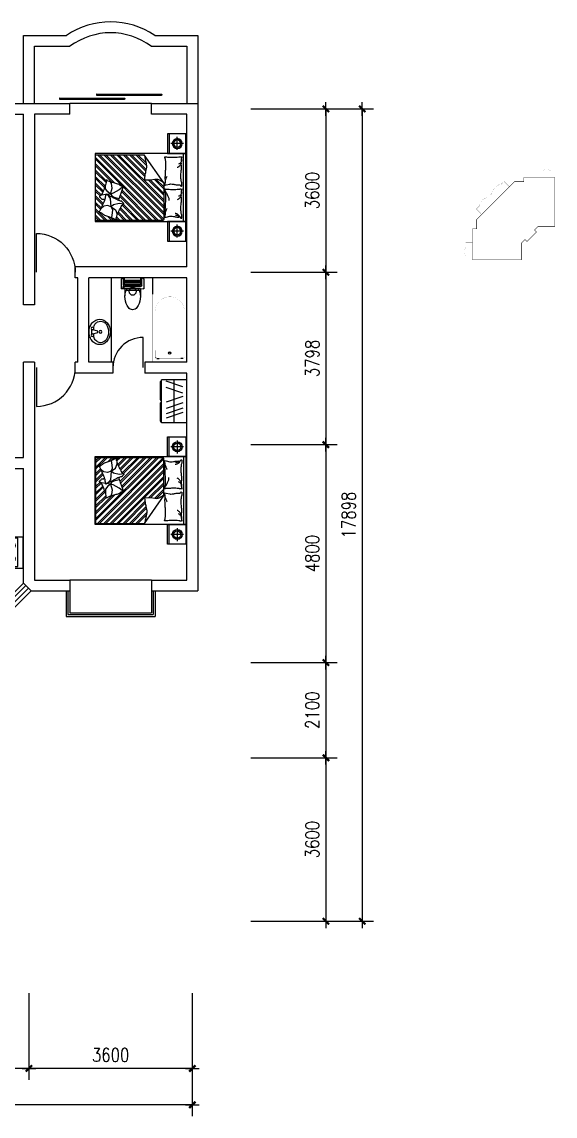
# Model space of a CAD drawing. Header units: millimetres. Extents: x 1118 to 35723, y 564 to 28366.
# Drawn here: x 23976 to 35723, y 564 to 24671 of the extents above; entities that cross this region are included whole.
import ezdxf
from ezdxf.enums import TextEntityAlignment as Align

# ---------------------------------------------------------------- set-up
doc = ezdxf.new("R2010")
doc.units = ezdxf.units.MM
for name, color, linetype in [('AXIS', 3, 'Continuous'), ('GLASS', 5, 'Continuous'), ('JJ', 252, 'Continuous'), ('TOTHER', 7, 'Continuous'), ('WALL', 255, 'Continuous'), ('WINDOW', 2, 'Continuous'), ('WINDOW_TEXT', 7, 'Continuous')]:
    doc.layers.add(name, color=color, linetype=linetype)
doc.styles.add('DIM_FONT', font='SIMPLEX.shx', dxfattribs={"width": 0.8})
doc.styles.add('SIMPLEX', font='SIMPLEX.SHX')
doc.styles.get("Standard").update_dxf_attribs({"font": 'arial.ttf'})
doc.dimstyles.new('DIMN', dxfattribs={"dimtxt": 300, "dimasz": 1, "dimexe": 250, "dimexo": 300, "dimgap": 150, "dimtad": 1, "dimdec": 0, "dimdsep": 46, "dimtxsty": 'DIM_FONT', "dimblk": '_DIMX', "dimcen": 2.5, "dimclrt": 7, "dimadec": 0, "dimazin": 0, "dimtfac": 1, "dimtdec": 0, "dimtix": 1, "dimtmove": 2, "dimatfit": 3, "dimldrblk": '_DIMX', "dimfxl": 1, "dimtolj": 1, "dimtzin": 0, "dimarcsym": 0})

# ---------------------------------------------------------------- blocks, each defined once
blk = doc.blocks.new('_DIMX')
blk.add_line((-150, 0), (150, 0))
at = {"const_width": 50}
blk.add_lwpolyline([(-70, -70), (70, 70)], dxfattribs=at)
blk = doc.blocks.new('*D45')
at = {"layer": 'AXIS', "color": 0, "lineweight": -2, "transparency": 16777216}
for p, q in [((29018, 22755), (31724, 22755)), ((31474, 22754), (31474, 4858)), ((29018, 4857), (31724, 4857))]:
    blk.add_line(p, q, dxfattribs=at)
at = {"layer": 'DEFPOINTS', "color": 0, "transparency": 16777216}
for p in [(28718, 22755), (28718, 4857), (31474, 4857)]:
    blk.add_point(p, dxfattribs=at)
at = {"layer": 'AXIS', "color": 0, "lineweight": -2, "transparency": 16777216}
for p, rotation in [((31474, 22755), 90), ((31474, 4857), 270)]:
    blk.add_blockref('_DIMX', p, dxfattribs=dict(at, rotation=rotation))
at = {"layer": 'AXIS', "color": 7, "transparency": 16777216, "insert": (31174, 13806), "char_height": 300, "attachment_point": 5, "rotation": 90, "style": 'DIM_FONT'}
blk.add_mtext('\\A1;17898', dxfattribs=at)
blk = doc.blocks.new('*D46')
at = {"layer": 'AXIS', "color": 0, "lineweight": -2, "transparency": 16777216}
for p, q in [((29018, 22755), (30924, 22755)), ((30674, 22754), (30674, 19156)), ((29018, 19155), (30924, 19155))]:
    blk.add_line(p, q, dxfattribs=at)
at = {"layer": 'DEFPOINTS', "color": 0, "transparency": 16777216}
for p in [(28718, 22755), (28718, 19155), (30674, 19155)]:
    blk.add_point(p, dxfattribs=at)
at = {"layer": 'AXIS', "color": 0, "lineweight": -2, "transparency": 16777216}
for p, rotation in [((30674, 22755), 90), ((30674, 19155), 270)]:
    blk.add_blockref('_DIMX', p, dxfattribs=dict(at, rotation=rotation))
at = {"layer": 'AXIS', "color": 7, "transparency": 16777216, "insert": (30374, 20955), "char_height": 300, "attachment_point": 5, "rotation": 90, "style": 'DIM_FONT'}
blk.add_mtext('\\A1;3600', dxfattribs=at)
blk = doc.blocks.new('*D47')
at = {"layer": 'AXIS', "color": 0, "lineweight": -2, "transparency": 16777216}
for p, q in [((29018, 19155), (30924, 19155)), ((30674, 19154), (30674, 15358)), ((29018, 15357), (30924, 15357))]:
    blk.add_line(p, q, dxfattribs=at)
at = {"layer": 'DEFPOINTS', "color": 0, "transparency": 16777216}
for p in [(28718, 19155), (28718, 15357), (30674, 15357)]:
    blk.add_point(p, dxfattribs=at)
at = {"layer": 'AXIS', "color": 0, "lineweight": -2, "transparency": 16777216}
for p, rotation in [((30674, 19155), 90), ((30674, 15357), 270)]:
    blk.add_blockref('_DIMX', p, dxfattribs=dict(at, rotation=rotation))
at = {"layer": 'AXIS', "color": 7, "transparency": 16777216, "insert": (30374, 17256), "char_height": 300, "attachment_point": 5, "rotation": 90, "style": 'DIM_FONT'}
blk.add_mtext('\\A1;3798', dxfattribs=at)
blk = doc.blocks.new('*D48')
at = {"layer": 'AXIS', "color": 0, "lineweight": -2, "transparency": 16777216}
for p, q in [((29018, 15357), (30924, 15357)), ((30674, 15356), (30674, 10558)), ((29018, 10557), (30924, 10557))]:
    blk.add_line(p, q, dxfattribs=at)
at = {"layer": 'DEFPOINTS', "color": 0, "transparency": 16777216}
for p in [(28718, 15357), (28718, 10557), (30674, 10557)]:
    blk.add_point(p, dxfattribs=at)
at = {"layer": 'AXIS', "color": 0, "lineweight": -2, "transparency": 16777216}
for p, rotation in [((30674, 15357), 90), ((30674, 10557), 270)]:
    blk.add_blockref('_DIMX', p, dxfattribs=dict(at, rotation=rotation))
at = {"layer": 'AXIS', "color": 7, "transparency": 16777216, "insert": (30374, 12957), "char_height": 300, "attachment_point": 5, "rotation": 90, "style": 'DIM_FONT'}
blk.add_mtext('\\A1;4800', dxfattribs=at)
blk = doc.blocks.new('*D49')
at = {"layer": 'AXIS', "color": 0, "lineweight": -2, "transparency": 16777216}
for p, q in [((29018, 8457), (30924, 8457)), ((30674, 8456), (30674, 4858)), ((29018, 4857), (30924, 4857))]:
    blk.add_line(p, q, dxfattribs=at)
at = {"layer": 'DEFPOINTS', "color": 0, "transparency": 16777216}
for p in [(28718, 8457), (28718, 4857), (30674, 4857)]:
    blk.add_point(p, dxfattribs=at)
at = {"layer": 'AXIS', "color": 0, "lineweight": -2, "transparency": 16777216}
for p, rotation in [((30674, 8457), 90), ((30674, 4857), 270)]:
    blk.add_blockref('_DIMX', p, dxfattribs=dict(at, rotation=rotation))
at = {"layer": 'AXIS', "color": 7, "transparency": 16777216, "insert": (30374, 6657), "char_height": 300, "attachment_point": 5, "rotation": 90, "style": 'DIM_FONT'}
blk.add_mtext('\\A1;3600', dxfattribs=at)
blk = doc.blocks.new('*D50')
at = {"layer": 'AXIS', "color": 0, "lineweight": -2, "transparency": 16777216}
for p, q in [((29018, 10557), (30924, 10557)), ((30674, 10556), (30674, 8458)), ((29018, 8457), (30924, 8457))]:
    blk.add_line(p, q, dxfattribs=at)
at = {"layer": 'DEFPOINTS', "color": 0, "transparency": 16777216}
for p in [(28718, 10557), (28718, 8457), (30674, 8457)]:
    blk.add_point(p, dxfattribs=at)
at = {"layer": 'AXIS', "color": 0, "lineweight": -2, "transparency": 16777216}
for p, rotation in [((30674, 10557), 90), ((30674, 8457), 270)]:
    blk.add_blockref('_DIMX', p, dxfattribs=dict(at, rotation=rotation))
at = {"layer": 'AXIS', "color": 7, "transparency": 16777216, "insert": (30374, 9507), "char_height": 300, "attachment_point": 5, "rotation": 90, "style": 'DIM_FONT'}
blk.add_mtext('\\A1;2100', dxfattribs=at)
blk = doc.blocks.new('*D51')
at = {"layer": 'AXIS', "color": 0, "lineweight": -2, "transparency": 16777216}
for p, q in [((9833, 3271), (9833, 564)), ((27731, 3271), (27731, 564)), ((27730, 814), (9834, 814))]:
    blk.add_line(p, q, dxfattribs=at)
at = {"layer": 'DEFPOINTS', "color": 0, "transparency": 16777216}
for p in [(9833, 3571), (27731, 3571), (9833, 814)]:
    blk.add_point(p, dxfattribs=at)
at = {"layer": 'AXIS', "color": 0, "lineweight": -2, "transparency": 16777216, "rotation": 180}
blk.add_blockref('_DIMX', (9833, 814), dxfattribs=at)
at = {"layer": 'AXIS', "color": 0, "lineweight": -2, "transparency": 16777216}
blk.add_blockref('_DIMX', (27731, 814), dxfattribs=at)
at = {"layer": 'AXIS', "color": 7, "transparency": 16777216, "insert": (18782, 1114), "char_height": 300, "attachment_point": 5, "style": 'DIM_FONT'}
blk.add_mtext('\\A1;17898', dxfattribs=at)
blk = doc.blocks.new('*D53')
at = {"layer": 'AXIS', "color": 0, "lineweight": -2, "transparency": 16777216}
for p, q in [((20333, 3271), (20333, 1364)), ((24131, 3271), (24131, 1364)), ((24130, 1614), (20334, 1614))]:
    blk.add_line(p, q, dxfattribs=at)
at = {"layer": 'DEFPOINTS', "color": 0, "transparency": 16777216}
for p in [(20333, 3571), (24131, 3571), (20333, 1614)]:
    blk.add_point(p, dxfattribs=at)
at = {"layer": 'AXIS', "color": 0, "lineweight": -2, "transparency": 16777216, "rotation": 180}
blk.add_blockref('_DIMX', (20333, 1614), dxfattribs=at)
at = {"layer": 'AXIS', "color": 0, "lineweight": -2, "transparency": 16777216}
blk.add_blockref('_DIMX', (24131, 1614), dxfattribs=at)
at = {"layer": 'AXIS', "color": 7, "transparency": 16777216, "insert": (22232, 1914), "char_height": 300, "attachment_point": 5, "style": 'DIM_FONT'}
blk.add_mtext('\\A1;3798', dxfattribs=at)
blk = doc.blocks.new('*D56')
at = {"layer": 'AXIS', "color": 0, "lineweight": -2, "transparency": 16777216}
for p, q in [((24131, 3271), (24131, 1364)), ((27731, 3271), (27731, 1364)), ((27730, 1614), (24132, 1614))]:
    blk.add_line(p, q, dxfattribs=at)
at = {"layer": 'DEFPOINTS', "color": 0, "transparency": 16777216}
for p in [(24131, 3571), (27731, 3571), (24131, 1614)]:
    blk.add_point(p, dxfattribs=at)
at = {"layer": 'AXIS', "color": 0, "lineweight": -2, "transparency": 16777216, "rotation": 180}
blk.add_blockref('_DIMX', (24131, 1614), dxfattribs=at)
at = {"layer": 'AXIS', "color": 0, "lineweight": -2, "transparency": 16777216}
blk.add_blockref('_DIMX', (27731, 1614), dxfattribs=at)
at = {"layer": 'AXIS', "color": 7, "transparency": 16777216, "insert": (25931, 1914), "char_height": 300, "attachment_point": 5, "style": 'DIM_FONT'}
blk.add_mtext('\\A1;3600', dxfattribs=at)
blk = doc.blocks.new('_WBLK')
for p, q in [((-0.5, 0.5), (0.5, 0.5)), ((0.5, 0.167), (-0.5, 0.167)), ((0.5, -0.167), (-0.5, -0.167)), ((-0.5, -0.5), (0.5, -0.5))]:
    blk.add_line(p, q)
at = {"layer": 'WINDOW_TEXT', "style": 'SIMPLEX', "flags": 9}
blk.add_attdef('A', text='', height=1, dxfattribs=at).set_placement((0, 1.5), align=Align.MIDDLE)
blk = doc.blocks.new('_E22XDX')
at = {"layer": 'JJ'}
for p, q in [((-37, -105), (-107, -105)), ((44, -61), (-44, -61)), ((-15, -194), (-44, -76)), ((15, -194), (-15, -194)), ((44, -76), (15, -194)), ((107, -105), (37, -105))]:
    blk.add_line(p, q, dxfattribs=at)
for centre in [(-74, -76), (0, -253), (74, -76)]:
    blk.add_circle(centre, 29.6, dxfattribs=at)
for centre, radius, start, end in [((0, -333), 333, 70.8303, 109.1697), ((-82, -235), 198, 153.7322, 206.2678), ((-42, -254), 242, 130.0063, 153.7322), ((-102, -253), 135, 151.0888, 208.9112), ((-53, -280), 191, 126.8699, 151.0888), ((-17, -285), 282, 109.1697, 130.0063), ((-21, -323), 244, 123.9045, 126.8699), ((-107, -194), 88.7, 90, 123.9045), ((107, -194), 88.7, 57.7402, 90), ((17, -285), 282, 49.9937, 70.8303), ((53, -280), 191, 28.9112, 57.7402), ((42, -254), 242, 26.2678, 49.9937), ((102, -253), 135, 331.0888, 28.9112), ((82, -235), 198, 333.7322, 26.2678), ((-42, -216), 242, 206.2678, 229.9937), ((-53, -226), 191, 208.9112, 233.1301), ((-17, -185), 282, 229.9937, 250.8303), ((-21, -183), 244, 233.1301, 252.7421), ((0, -137), 333, 250.8303, 289.1697), ((0, -116), 314, 252.7421, 287.2579), ((21, -183), 244, 287.2579, 306.8699), ((17, -185), 282, 289.1697, 310.0063), ((53, -226), 191, 306.8699, 331.0888), ((42, -216), 242, 310.0063, 333.7322)]:
    blk.add_arc(centre, radius, start, end, dxfattribs=at)
at = {"style": 'DIM_FONT', "width": 0.7, "flags": 9}
for tag in ['XSIZE', 'YSIZE']:
    blk.add_attdef(tag, (0, 0), '', height=0.5, dxfattribs=at)
blk = doc.blocks.new('_DBLK')
blk.add_line((-0.45, 0), (-0.45, -0.95))
blk.add_arc((-0.45, 0), 0.95, 270, 0)
at = {"layer": 'WINDOW_TEXT', "style": 'SIMPLEX', "flags": 9}
blk.add_attdef('A', text='', height=1, dxfattribs=at).set_placement((0, 1.5), align=Align.MIDDLE)
blk = doc.blocks.new('_E63QWD')
for p, q in [((307, 151), (-315, 151)), ((-315, 151), (-315, -191)), ((307, -191), (307, 151)), ((-315, -136), (307, -136)), ((-315, -191), (307, -191)), ((-283, -158), (-283, -169)), ((-272, -167), (-272, -184)), ((-208, -167), (-272, -167)), ((-272, -184), (-208, -184)), ((-208, -184), (-208, -167)), ((-191, -159), (-191, -169)), ((190, -158), (190, -169)), ((265, -167), (201, -167)), ((201, -167), (201, -184)), ((201, -184), (265, -184)), ((265, -184), (265, -167)), ((282, -159), (282, -169))]:
    blk.add_line(p, q)
for points in [[(-191, -159, 0.259034), (-193, -155, 0.076276), (-204, -151, 0.036515), (-218, -148, 0.026615), (-237, -147, 0.026615), (-256, -148, 0.036515), (-269, -151, 0.076276), (-281, -155, 0.259034), (-283, -159, 0.078462), (-282, -160, 0.056762)], [(-191, -169, 0.259034), (-193, -166, 0.076276), (-204, -161, 0.036515), (-218, -159, 0.026615), (-237, -158, 0.026615), (-256, -159, 0.036515), (-269, -161, 0.076276), (-281, -166, 0.259034), (-283, -169, 0.259034), (-281, -173, 0.056762), (-272, -177, 0.036515)], [(-208, -179, 0.008736), (-204, -178, 0.076276), (-193, -173, 0.259034), (-191, -169, 0.259034)], [(282, -159, 0.259034), (280, -155, 0.076276), (269, -151, 0.036515), (255, -148, 0.026615), (236, -147, 0.026615), (217, -148, 0.036515), (204, -151, 0.076276), (192, -155, 0.259034), (190, -159, 0.078462), (191, -160, 0.056762)], [(282, -169, 0.259034), (280, -166, 0.076276), (269, -161, 0.036515), (255, -159, 0.026615), (236, -158, 0.026615), (217, -159, 0.036515), (204, -161, 0.076276), (192, -166, 0.259034), (190, -169, 0.259034), (192, -173, 0.056762), (201, -177, 0.036515)], [(265, -179, 0.008736), (269, -178, 0.076276), (280, -173, 0.259034), (282, -169, 0.259034)]]:
    blk.add_lwpolyline(points, format="xyb")
at = {"layer": 'TOTHER', "linetype": 'Continuous'}
for p, q in [((-342, -236), (-342, 264)), ((-342, 264), (358, 264)), ((358, 264), (358, -236)), ((358, -236), (-342, -236))]:
    blk.add_line(p, q, dxfattribs=at)
for centre, radius in [((-150, 6), 82.5), ((-150, 6), 31.6), ((142, 6), 82.5), ((142, 6), 31.6)]:
    blk.add_circle(centre, radius, dxfattribs=at)
at = {"width": 0.8, "flags": 9}
for tag in ['XSIZE', 'YSIZE']:
    blk.add_attdef(tag, (0, 0), '', height=0.5, dxfattribs=at)
blk = doc.blocks.new('M_E4')
for p, q in [((670, -80), (670, -137)), ((670, -86), (670, -97)), ((670, -663), (670, -614))]:
    blk.add_line(p, q)
at = {"const_width": 1.5}
for points in [[(-750, -750), (-750, 0)], [(-750, 0), (750, 0)], [(750, 0), (750, -750)], [(608, -56), (640, -56)], [(670, -90), (670, -656)], [(670, -663), (670, -655)], [(750, -750), (-750, -750)]]:
    blk.add_lwpolyline(points, dxfattribs=at)
for points in [[(-399, -56, 0.930688), (-388, -693, 0.930688)], [(670, -86, 0.414214), (640, -56, 0.414214)], [(670, -90, 0.041784), (670, -85, 0.412615)], [(640, -693, 0.414214), (670, -663, 0.414214)]]:
    blk.add_lwpolyline(points, format="xyb", dxfattribs=at)
at = {"const_width": 1.5, "flags": 128}
for points in [[(-399, -56), (608, -56)], [(-399, -694), (645, -692)]]:
    blk.add_lwpolyline(points, dxfattribs=at)
for radius in [25, 23]:
    blk.add_circle((550, -381), radius)
blk.add_arc((640, -663), 30, 270, 280.176)
at = {"width": 0.8, "flags": 9}
for tag in ['XSIZE', 'YSIZE']:
    blk.add_attdef(tag, (0, 0), '', height=0.5, dxfattribs=at)
blk = doc.blocks.new('_C4WAM')
at = {"color": 2}
for p, q in [((-219, -210), (-219, 193)), ((-219, 193), (213, 193)), ((-138, 2), (144, 2)), ((-111, 2), (-80, 2)), ((-75, 31), (-102, 45)), ((-56, 60), (-76, 82)), ((-31, 76), (-43, 104)), ((0, 138), (0, -138)), ((0, 82), (0, 112)), ((30, 76), (41, 103)), ((54, 60), (76, 79)), ((72, 33), (99, 46)), ((213, 193), (213, -210)), ((213, -178), (-219, -178)), ((213, -210), (-219, -210)), ((-70, -35), (-97, -50)), ((-49, -59), (-70, -82)), ((-23, -72), (-35, -102)), ((32, -68), (48, -95)), ((59, -48), (82, -68)), ((73, -23), (101, -34))]:
    blk.add_line(p, q, dxfattribs=at)
for centre, radius in [((-2, 3), 109), ((-1, 3), 78.7)]:
    blk.add_circle(centre, radius, dxfattribs=at)
at = {"style": 'DIM_FONT', "width": 0.8, "flags": 9}
for tag in ['XSIZE', 'YSIZE']:
    blk.add_attdef(tag, (0, 0), '', height=0.5, dxfattribs=at)
blk = doc.blocks.new('_R44UEP')
at = {"layer": 'JJ', "color": 8}
for p, q in [((52, -750), (52, 750)), ((1906, 722), (489, -696)), ((1807, 722), (489, -597)), ((1665, 722), (489, -455)), ((1764, 722), (489, -554)), ((1623, 722), (489, -413)), ((1524, 722), (489, -314)), ((1482, 722), (489, -272)), ((489, 103), (916, 722)), ((1948, 722), (510, -717)), ((1988, 662), (602, -724)), ((1988, 620), (644, -724)), ((1100, 722), (859, 480)), ((1057, 722), (869, 533)), ((1199, 722), (872, 395)), ((1241, 722), (880, 360)), ((1340, 722), (895, 276)), ((1383, 722), (901, 240)), ((1968, 722), (916, 722)), ((1988, 521), (1563, 96)), ((1988, -704), (1988, 702)), ((1988, 478), (1621, 111)), ((1988, 379), (1758, 149)), ((1988, 337), (1759, 108)), ((655, 178), (489, 11)), ((694, 175), (489, -31)), ((824, 163), (489, -173)), ((781, 162), (489, -130)), ((489, 103), (489, -704)), ((1368, 28), (1472, -52)), ((1626, -16), (1640, 87)), ((1640, 87), (1660, 123)), ((1769, -30), (1769, 63)), ((1988, 238), (1779, 29)), ((1988, 195), (1790, -2)), ((1988, 96), (1820, -72)), ((1988, 54), (1833, -101)), ((1406, -61), (743, -724)), ((1417, -92), (785, -724)), ((1443, -166), (884, -724)), ((1454, -197), (927, -724)), ((1559, -222), (1470, -241)), ((1472, -52), (1603, -127)), ((1617, -202), (1559, -222)), ((1603, -127), (1658, -145)), ((1658, -145), (1617, -202)), ((1658, -145), (1626, -16)), ((1645, -426), (1664, -240)), ((1658, -145), (1721, -95)), ((1658, -145), (1752, -156)), ((1664, -240), (1700, -190)), ((1700, -190), (1709, -178)), ((1721, -95), (1769, -30)), ((1767, -158), (1861, -170)), ((1988, -186), (1821, -353)), ((1988, -229), (1834, -383)), ((1988, -45), (1862, -171)), ((1988, -87), (1889, -186)), ((1373, -377), (1026, -724)), ((1405, -388), (1068, -724)), ((1440, -452), (1167, -724)), ((1454, -480), (1210, -724)), ((1368, -369), (1471, -355)), ((1477, -273), (1452, -298)), ((1471, -355), (1593, -381)), ((1645, -426), (1552, -495)), ((1593, -381), (1645, -426)), ((1645, -426), (1618, -493)), ((1645, -426), (1728, -395)), ((1728, -395), (1810, -415)), ((1988, -469), (1733, -724)), ((1816, -259), (1793, -282)), ((1810, -415), (1873, -469)), ((1988, -328), (1865, -451)), ((1988, -370), (1878, -480)), ((1488, -545), (1309, -724)), ((1502, -574), (1351, -724)), ((1528, -646), (1450, -724)), ((1534, -683), (1492, -724)), ((1552, -495), (1514, -589)), ((1514, -589), (1518, -613)), ((1657, -658), (1591, -724)), ((1618, -493), (1621, -562)), ((1621, -562), (1638, -660)), ((1722, -636), (1634, -724)), ((1638, -660), (1645, -663)), ((1988, -512), (1775, -724)), ((1988, -611), (1874, -724)), ((1988, -653), (1917, -724)), ((509, -724), (1968, -724)), ((879, -750), (879, -753))]:
    blk.add_line(p, q, dxfattribs=at)
blk.add_lwpolyline([(2000, -750), (0, -750), (0, 750), (2000, 750)], close=True, dxfattribs=at)
for points in [[(127, 60, -0.263368), (108, 32, -0.494818), (89, 41, -0.049225), (88, 59, -0.036831), (89, 83, -0.031893), (97, 121, 0.035782), (104, 155, 0.032941), (110, 244, 0.026564), (104, 356, 0.017905), (99, 393, -0.033397), (97, 413, -0.03204), (97, 450, 0.018442), (101, 515, 0.010837), (100, 579, 0.014624), (97, 627, 0.111249), (89, 650, -0.153708), (86, 667, -0.076444), (87, 674, -0.215512), (89, 676, -0.585858), (92, 673, 0.363489), (95, 669, 0.191716), (106, 669, -0.129675), (123, 671, -0.01735), (140, 668, 0.019326), (155, 665, 0.018818), (223, 658, 0.021828), (283, 657, 0.006204), (316, 659, 0.001963), (423, 665, 0.028341), (459, 669, -0.117014), (468, 669, -0.36606), (469, 667, -0.03973), (466, 654, -0.048309), (461, 640, 0.062981), (457, 629, 0.04058), (454, 606, 0.014345), (451, 539, 0.005484), (452, 414, 0.007153), (455, 317, 0.008762), (458, 275, -0.008153), (461, 229, -0.06251), (456, 172, 0.078669), (454, 127, 0.047825), (459, 104, -0.034494), (466, 73, -0.023571), (469, 48, -0.510228), (468, 47), (438, 55), (356, 75, 0.073041), (336, 77, 0.023305), (275, 71, 0.018299), (252, 67, -0.01097), (214, 60, -0.042281), (180, 57, -0.027201), (126, 60)], [(95, 616, 0.088153), (98, 582, 0.088153), (114, 550, 0.077547), (135, 529, 0.077547), (162, 515)], [(101, 534, 0.027842), (111, 510, 0.048685), (119, 498, 0.023666), (144, 470, 0.031223), (164, 451, 0.046801), (172, 446, 0.023191), (189, 438)], [(912, 164, 0.007867), (894, 282, 0.009508), (876, 378, 0.006616), (862, 443, -0.023828), (858, 462, -0.080713), (859, 480, -0.009591), (891, 633, -0.013133), (899, 666, -0.007859), (916, 722)], [(454, 151, 0.009729), (445, 178, 0.009729), (435, 205, 0.007971), (426, 227, 0.007971), (416, 248)], [(489, 103, -0.085272), (599, 167, -0.124044), (686, 176), (782, 162), (912, 164)], [(1480, -286, 0.025626), (1478, -274, 0.0108), (1436, -145, 0.00456), (1405, -58, 0.01125), (1391, -23, 0.069394), (1380, -4, -0.079756), (1371, 13, -0.106399), (1368, 28, -0.328642), (1372, 32, -0.299547), (1378, 29, 0.189917), (1387, 24, 0.033518), (1397, 23, 0.075627), (1402, 23, 0.053489), (1410, 26, 0.017838), (1432, 38, 0.038394), (1456, 55, -0.059529), (1472, 66, -0.035943), (1498, 76, -0.011245), (1585, 102, -0.006203), (1624, 112, 0.010783), (1647, 118, 0.019485), (1660, 123, 0.005062), (1710, 142, 0.101392), (1736, 159, -0.223768), (1749, 164, -0.25558), (1754, 161, -0.081563), (1759, 145, -0.071805), (1759, 128, 0.069985), (1759, 111, 0.03546), (1772, 51, 0.029432), (1797, -18, 0.001554), (1811, -51, -0.00152), (1826, -85, -0.004735), (1840, -121, 0.00382), (1859, -164, 0.296001), (1891, -186, -0.649774), (1900, -208, -0.02319), (1895, -212, 0.0288), (1892, -216, 0.005727), (1886, -223, -0.004358), (1878, -231, -0.027528), (1861, -248, -0.046214), (1850, -257, -0.194121), (1833, -260, 0.133719), (1809, -261, 0.005779), (1787, -268, 0.008882)], [(127, -649, -0.263368), (108, -677, -0.494818), (89, -668, -0.049225), (88, -650, -0.036831), (89, -626, -0.031893), (97, -589, 0.035782), (104, -555, 0.032941), (110, -465, 0.026564), (104, -354, 0.017905), (99, -316, -0.033397), (97, -296, -0.03204), (97, -259, 0.018442), (101, -195, 0.010837), (100, -130, 0.014624), (97, -82, 0.111249), (89, -59, -0.153708), (86, -42, -0.076444), (87, -35, -0.215512), (89, -33, -0.585858), (92, -36, 0.363489), (95, -41, 0.191716), (106, -41, -0.129675), (123, -39, -0.01735), (140, -42, 0.019326), (155, -44, 0.018818), (223, -51, 0.021828), (283, -52, 0.006204), (316, -50, 0.001963), (423, -44, 0.028341), (459, -40, -0.117014), (468, -41, -0.36606), (469, -42, -0.03973), (466, -56, -0.048309), (461, -69, 0.062981), (457, -80, 0.04058), (454, -103, 0.014345), (451, -170, 0.005484), (452, -296, 0.007153), (455, -392, 0.008762), (458, -434, -0.008153), (461, -480, -0.06251), (456, -537, 0.078669), (454, -583, 0.047825), (459, -605, -0.034494), (466, -636, -0.023571), (469, -661, -0.510228), (468, -662), (438, -655), (356, -634, 0.073041), (336, -632, 0.023305), (275, -638, 0.018299), (252, -642, -0.01097), (214, -649, -0.042281), (180, -652, -0.027201), (126, -649)], [(95, -93, 0.088153), (98, -128, 0.088153), (114, -159, 0.077547), (135, -181, 0.077547), (162, -195)], [(101, -175, 0.027842), (111, -199, 0.048685), (119, -211, 0.023666), (144, -239, 0.031223), (164, -258, 0.046801), (172, -264, 0.023191), (189, -272)], [(455, -89, 0.016108), (429, -128, 0.024599), (414, -155, 0.009477), (391, -204, 0.015937), (378, -234, 0.072521), (375, -250, 0.033339), (375, -287)], [(454, -559, 0.009729), (445, -531, 0.009729), (435, -504, 0.007971), (426, -483, 0.007971), (416, -461)], [(127, -649, -0.077379), (152, -614, -0.077379), (187, -589, -0.047525), (211, -579, -0.047525), (238, -574)], [(143, -651, -0.05369), (156, -636, -0.070312), (168, -628, -0.015448), (177, -625, -0.013244), (187, -621, -0.082127), (205, -618, -0.064164), (228, -621)]]:
    blk.add_lwpolyline(points, format="xyb", dxfattribs=at)
blk.add_lwpolyline([(1583, -692, 0.101392), (1559, -710, -0.223768), (1546, -716, -0.25558), (1541, -714, -0.081563), (1535, -698, -0.071805), (1534, -681, 0.069985), (1532, -664, 0.03546), (1515, -605, 0.029432), (1485, -539, 0.001554), (1468, -506, -0.00152), (1451, -474, -0.004735), (1433, -439, 0.00382), (1412, -397, 0.296001), (1378, -378, -0.649774), (1367, -357, -0.02319), (1372, -352, 0.0288), (1375, -348, 0.005727), (1380, -341, -0.004358), (1387, -332, -0.027528), (1403, -314, -0.046214), (1414, -305, -0.194121), (1430, -300, 0.133719), (1454, -297, 0.011505), (1496, -279, 0.008882), (1550, -253, 0.012426), (1618, -215, -0.033612), (1644, -203), (1701, -180), (1744, -162, 0.224341), (1757, -147, -0.722772), (1766, -147, -0.103513), (1767, -151, 0.053465), (1767, -158, 0.030109), (1772, -181, -0.031436), (1776, -203, -0.05324), (1776, -218, 0.05518), (1777, -233, 0.056271), (1783, -258, 0.0108), (1835, -384, 0.00456), (1873, -469, 0.01125), (1889, -503, 0.069394), (1902, -521, -0.079756), (1912, -537, -0.106399), (1915, -551, -0.328642), (1912, -555, -0.299547), (1906, -554, 0.189917), (1896, -549, 0.033518), (1886, -548, 0.075627), (1882, -549, 0.053489), (1874, -553, 0.017838), (1853, -566, 0.038394), (1830, -585, -0.059529), (1815, -597, -0.035943), (1790, -610, -0.011245), (1705, -642, -0.006203), (1667, -655, 0.010783), (1645, -663, 0.019485), (1632, -668, 0.005062)], format="xyb", close=True, dxfattribs=at)
for centre, start, end in [((1968, 702), 0, 90), ((509, -704), 180, 270), ((741, -704), 270, 0), ((1968, -704), 270, 0)]:
    blk.add_arc(centre, 20, start, end, dxfattribs=at)
at = {"layer": 'JJ', "color": 8, "rotation": 90}
for p in [(193, 969), (193, -963)]:
    blk.add_blockref('_C4WAM', p, dxfattribs=at)
at = {"color": 8, "style": 'DIM_FONT', "width": 0.8, "flags": 9}
for tag in ['XSIZE', 'YSIZE']:
    blk.add_attdef(tag, (0, 0), '', height=0.5, dxfattribs=at)
blk = doc.blocks.new('_C150OTQ')
at = {"layer": 'GLASS'}
for p, q in [((0, 560), (-950, 560)), ((-950, 0), (-950, 560)), ((-510, 580), (-910, 580)), ((-40, 580), (-440, 580)), ((0, 0), (0, 560)), ((0, 277), (-950, 277)), ((-794, 93), (-919, 457)), ((-653, 93), (-778, 457)), ((-583, 93), (-458, 457)), ((-442, 93), (-316, 457)), ((-326, 91), (-200, 455)), ((-233, 93), (-108, 457)), ((0, 0), (-950, 0))]:
    blk.add_line(p, q, dxfattribs=at)
for centre, start, end in [((-910, 560), 90, 180), ((-510, 560), 0, 90), ((-440, 560), 90, 180), ((-40, 560), 0, 90)]:
    blk.add_arc(centre, 20, start, end, dxfattribs=at)
at = {"style": 'DIM_FONT', "width": 0.7, "flags": 9}
for tag in ['XSIZE', 'YSIZE']:
    blk.add_attdef(tag, (0, 0), '', height=0.5, dxfattribs=at)
blk = doc.blocks.new('_E21XNX')
at = {"layer": 'JJ'}
for p, q in [((-170, 234), (-170, 395)), ((-144, 270), (144, 270)), ((-140, 260), (140, 260)), ((170, 234), (170, 395)), ((-250, 30), (-250, 232)), ((220, 0), (-220, 0)), ((-200, 160), (-200, 0)), ((-180, 144), (-180, 0)), ((-180, 144), (180, 144)), ((-180, 134), (180, 134)), ((-180, 103), (180, 103)), ((-180, 51), (180, 51)), ((-179, 62), (179, 62)), ((-170, 190), (170, 190)), ((-155, 170), (155, 170)), ((-140, 92), (140, 92)), ((180, 144), (180, 0)), ((200, 160), (200, 0)), ((250, 233), (250, 30))]:
    blk.add_line(p, q, dxfattribs=at)
for centre, radius in [((0, 294), 81.2), ((-200, 211), 18.5), ((-200, 211), 12.5)]:
    blk.add_circle(centre, radius, dxfattribs=at)
for centre, radius, start, end in [((227, 413), 398, 143.3619, 202.5495), ((0, 590), 110, 33.4509, 146.5491), ((-227, 413), 398, 337.4505, 36.6381), ((-234, 219), 20.2, 78.067, 140.9933), ((-220, 30), 30, 180, 270), ((1, 2541), 2314, 264.1479, 269.9714), ((-170, 160), 30, 89.9995, 180), ((-155, 145), 25, 90, 180), ((-140, 52), 50, 90, 143.1301), ((-140, 52), 40, 90, 180), ((-1, 2541), 2314, 270.0286, 275.8521), ((140, 52), 50, 36.8699, 90), ((140, 52), 40, 360, 90), ((155, 145), 25, 0, 90), ((170, 160), 30, 0, 90.002), ((220, 30), 30, 270, 0), ((235, 219), 20.2, 41.8851, 101.933)]:
    blk.add_arc(centre, radius, start, end, dxfattribs=at)
at = {"style": 'DIM_FONT', "width": 0.7, "flags": 9}
for tag in ['XSIZE', 'YSIZE']:
    blk.add_attdef(tag, (0, 0), '', height=0.5, dxfattribs=at)
blk = doc.blocks.new('M_A14NPV')
for points in [[(0.18, 0.178), (0.177, 0.16), (-0.617, 0.16), (-0.617, 0.181)], [(0.632, 0.226), (0.629, 0.208), (-0.164, 0.208), (-0.164, 0.229)]]:
    blk.add_lwpolyline(points, close=True)

msp = doc.modelspace()

# ---------------------------------------------------------------- linework, layer by layer
for points, const_width in [([(33904.2, 19427.8), (34978.2, 19427.8), (34978.2, 19795.2), (35060.4, 19877.4), (35102.8, 19835), (35310.7, 20042.9), (35268.4, 20085.4), (35351.1, 20167.6), (35717.9, 20167.6), (35717.9, 21241.6), (35033.9, 21241.6), (35033.9, 21151.8), (34830, 21151.8), (33994, 20315.8), (33994, 20111.8), (33904.2, 20111.8), (33904.2, 19427.8)], 10), ([(35102.8, 19835), (35310.7, 20042.9), (34897.8, 20455.9), (34689.9, 20248), (35102.8, 19835)], 2)]:
    msp.add_lwpolyline(points, close=True, dxfattribs=dict(const_width=const_width))
at = {"const_width": 2}
for points in [[(35717.9, 21241.6), (35717.9, 21391.6), (35623.1, 21391.6, 0.2573314), (35428.8, 21391.6), (35333.9, 21391.6), (35333.9, 21241.6)], [(34717.5, 21039.3), (34599.3, 21157.5), (34532.3, 21095, 0.3352632), (34346.8, 20905.9), (34301.3, 20863.8), (34420.5, 20742.2)], [(34403.5, 20725.3), (34285.3, 20843.5), (34239.8, 20798.9, 0.3380273), (34054.8, 20616.3), (33987.2, 20549.8), (34106.5, 20428.2)], [(33904.2, 19811.8), (33754.2, 19811.8), (33754.2, 19717, 0.2573314), (33754.2, 19522.6), (33754.2, 19427.8), (33904.2, 19427.8)]]:
    msp.add_lwpolyline(points, format="xyb", dxfattribs=at)
at = {"layer": 'JJ'}
for p, q in [((25951.3, 17174.8), (25951.3, 19034.8)), ((26861.3, 18674.8), (26861.3, 19034.8))]:
    msp.add_line(p, q, dxfattribs=at)
at = {"layer": 'WALL'}
for p, q in [((23536.3, 22874.8), (25031.3, 22874.8)), ((25031.3, 22634.8), (25031.3, 22874.8)), ((26831.3, 22874.8), (27851.3, 22874.8)), ((26831.3, 22634.8), (26831.3, 22874.8)), ((27851.3, 22874.8), (27851.3, 12134.8)), ((23536.3, 22634.8), (24011.3, 22634.8)), ((24011.3, 18434.8), (24011.3, 22634.8)), ((24251.3, 22634.8), (24251.3, 18434.8)), ((25031.3, 22634.8), (24251.3, 22634.8)), ((27611.3, 22634.8), (26831.3, 22634.8)), ((27611.3, 19274.8), (27611.3, 22634.8)), ((25151.3, 19034.8), (25151.3, 19274.8)), ((27611.3, 19274.8), (25151.3, 19274.8)), ((25211.3, 19034.8), (25151.3, 19034.8)), ((25211.3, 17174.8), (25211.3, 19034.8)), ((27611.3, 19034.8), (25451.3, 19034.8)), ((25451.3, 17174.8), (25451.3, 19034.8)), ((27611.3, 17174.8), (27611.3, 19034.8)), ((24251.3, 18434.8), (24011.3, 18434.8)), ((24011.3, 15074.8), (24011.3, 17174.8)), ((24251.3, 17174.8), (24011.3, 17174.8)), ((24251.3, 17174.8), (24251.3, 12374.8)), ((25211.3, 17174.8), (25151.3, 17174.8)), ((25151.3, 16934.8), (25151.3, 17174.8)), ((25981.3, 17174.8), (25451.3, 17174.8)), ((25981.3, 17174.8), (25981.3, 16934.8)), ((27611.3, 17174.8), (26681.3, 17174.8)), ((26681.3, 17174.8), (26681.3, 16934.8)), ((25981.3, 16934.8), (25151.3, 16934.8)), ((27611.3, 16934.8), (26681.3, 16934.8)), ((27611.3, 12374.8), (27611.3, 16934.8)), ((21795.4, 15074.8), (24011.3, 15074.8)), ((21896.2, 14834.8), (24011.3, 14834.8)), ((24011.3, 12306.9), (24011.3, 14834.8)), ((24183, 12134.8), (24011.3, 12306.9)), ((24251.3, 12374.8), (25031.3, 12374.8)), ((25031.3, 12374.8), (25031.3, 12134.8)), ((26831.3, 12374.8), (26831.3, 12134.8)), ((26831.3, 12374.8), (27611.3, 12374.8)), ((24183, 12134.8), (25031.3, 12134.8)), ((26831.3, 12134.8), (27851.3, 12134.8))]:
    msp.add_line(p, q, dxfattribs=at)
at = {"layer": 'WINDOW'}
for p, q in [((24011.3, 24374.8), (24959.7, 24374.8)), ((24011.3, 22874.8), (24011.3, 24374.8)), ((26903, 24374.8), (27851.3, 24374.8)), ((27851.3, 24374.8), (27851.3, 22874.8)), ((24251.3, 24134.8), (25035.9, 24134.8)), ((24251.3, 22874.8), (24251.3, 24134.8)), ((26826.8, 24134.8), (27611.3, 24134.8)), ((27611.3, 24134.8), (27611.3, 22874.8)), ((26831.3, 22874.8), (25031.3, 22874.8)), ((26831.3, 12374.8), (25031.3, 12374.8)), ((24951.3, 12134.8), (24951.3, 11574.8)), ((24991.3, 12134.8), (24991.3, 11614.8)), ((25031.3, 12134.8), (25031.3, 11654.8)), ((26831.3, 12134.8), (26831.3, 11654.8)), ((26871.3, 12134.8), (26871.3, 11614.8)), ((26911.3, 12134.8), (26911.3, 11574.8)), ((24951.3, 11574.8), (26911.3, 11574.8)), ((24991.3, 11614.8), (26871.3, 11614.8)), ((25031.3, 11654.8), (26831.3, 11654.8))]:
    msp.add_line(p, q, dxfattribs=at)
for radius, start, end in [(1740.5, 56.0623, 123.9377), (1500.5, 53.35957, 126.64043)]:
    msp.add_arc((25931.3, 22930.9), radius, start, end, dxfattribs=at)

# ---------------------------------------------------------------- block references
at = {"layer": 'JJ', "xscale": -1}
msp.add_blockref('_R44UEP', (27589.3, 21023.2), dxfattribs=at)
for name, p, rotation in [('_E21XNX', (26416.6, 19029.9), 180), ('_E22XDX', (25456.5, 17840.9), 90)]:
    msp.add_blockref(name, p, dxfattribs=dict(at, rotation=rotation))
at = {"layer": 'JJ'}
for name, p, rotation in [('M_E4', (27611.3, 17924.8), 270), ('_R44UEP', (27589.3, 14345.2), 180), ('_E63QWD', (23736.8, 12983.2), 270)]:
    msp.add_blockref(name, p, dxfattribs=dict(at, rotation=rotation))
at = {"layer": 'WALL', "xscale": -1, "rotation": 90}
msp.add_blockref('_C150OTQ', (27611.3, 15835.6), dxfattribs=at)
at = {"layer": 'WINDOW'}
for name, p, xscale, yscale, zscale in [('M_A14NPV', (25919.7, 22673.4), 1800, 1800, 1800), ('_DBLK', (24701.3, 19154.8), 900, -900, 900)]:
    msp.add_blockref(name, p, dxfattribs=dict(at, xscale=xscale, yscale=yscale, zscale=zscale))
for name, p, xscale, yscale, zscale, rotation in [('_DBLK', (26331.3, 17054.8), 700, 700, 700, 180), ('_DBLK', (24701.3, 17054.8), -900, -900, 900, 180), ('_WBLK', (23682.7, 11810.9), 1165.999999999997, 240.0032742714684, 1166, 45.06523084500081)]:
    msp.add_blockref(name, p, dxfattribs=dict(at, xscale=xscale, yscale=yscale, zscale=zscale, rotation=rotation))

# ---------------------------------------------------------------- dimensions: what is measured, and where the dimension line sits
at = {"layer": 'AXIS'}
for p1, p2, distance, picture, middle in [((28717.6, 22754.8), (28717.6, 4856.9), 2756.5, '*D45', (31174.1, 13805.9)), ((28717.6, 22754.8), (28717.6, 19154.8), 1956.5, '*D46', (30374.1, 20954.8)), ((27731.3, 3570.6), (9833.4, 3570.6), 2756.5, '*D51', (18782.4, 1114.1)), ((27731.3, 3570.6), (24131.3, 3570.6), 1956.5, '*D56', (25931.3, 1914.1))]:
    dim = msp.add_aligned_dim(p1=p1, p2=p2, distance=distance, dimstyle='DIMN', dxfattribs=at)
    dim.commit()
    dim.dimension.update_dxf_attribs({"geometry": picture, "text_midpoint": middle})
for base, p1, p2, picture, middle in [((30674.1, 15356.9), (28717.6, 19154.8), (28717.6, 15356.9), '*D47', (30374.1, 17255.9)), ((30674.1, 10556.9), (28717.6, 15356.9), (28717.6, 10556.9), '*D48', (30374.1, 12956.9)), ((30674.1, 8456.9), (28717.6, 10556.9), (28717.6, 8456.9), '*D50', (30374.1, 9506.9)), ((30674.1, 4856.9), (28717.6, 8456.9), (28717.6, 4856.9), '*D49', (30374.1, 6656.9))]:
    dim = msp.add_linear_dim(base=base, p1=p1, p2=p2, angle=90, dimstyle='DIMN', dxfattribs=at)
    dim.commit()
    dim.dimension.update_dxf_attribs({"geometry": picture, "text_midpoint": middle})
dim = msp.add_linear_dim(base=(20333.4, 1614.1), p1=(24131.3, 3570.6), p2=(20333.4, 3570.6), dimstyle='DIMN', dxfattribs=at)
dim.commit()
dim.dimension.update_dxf_attribs({"geometry": '*D53', "text_midpoint": (22232.4, 1914.1)})

doc.saveas('drawing.dxf')
